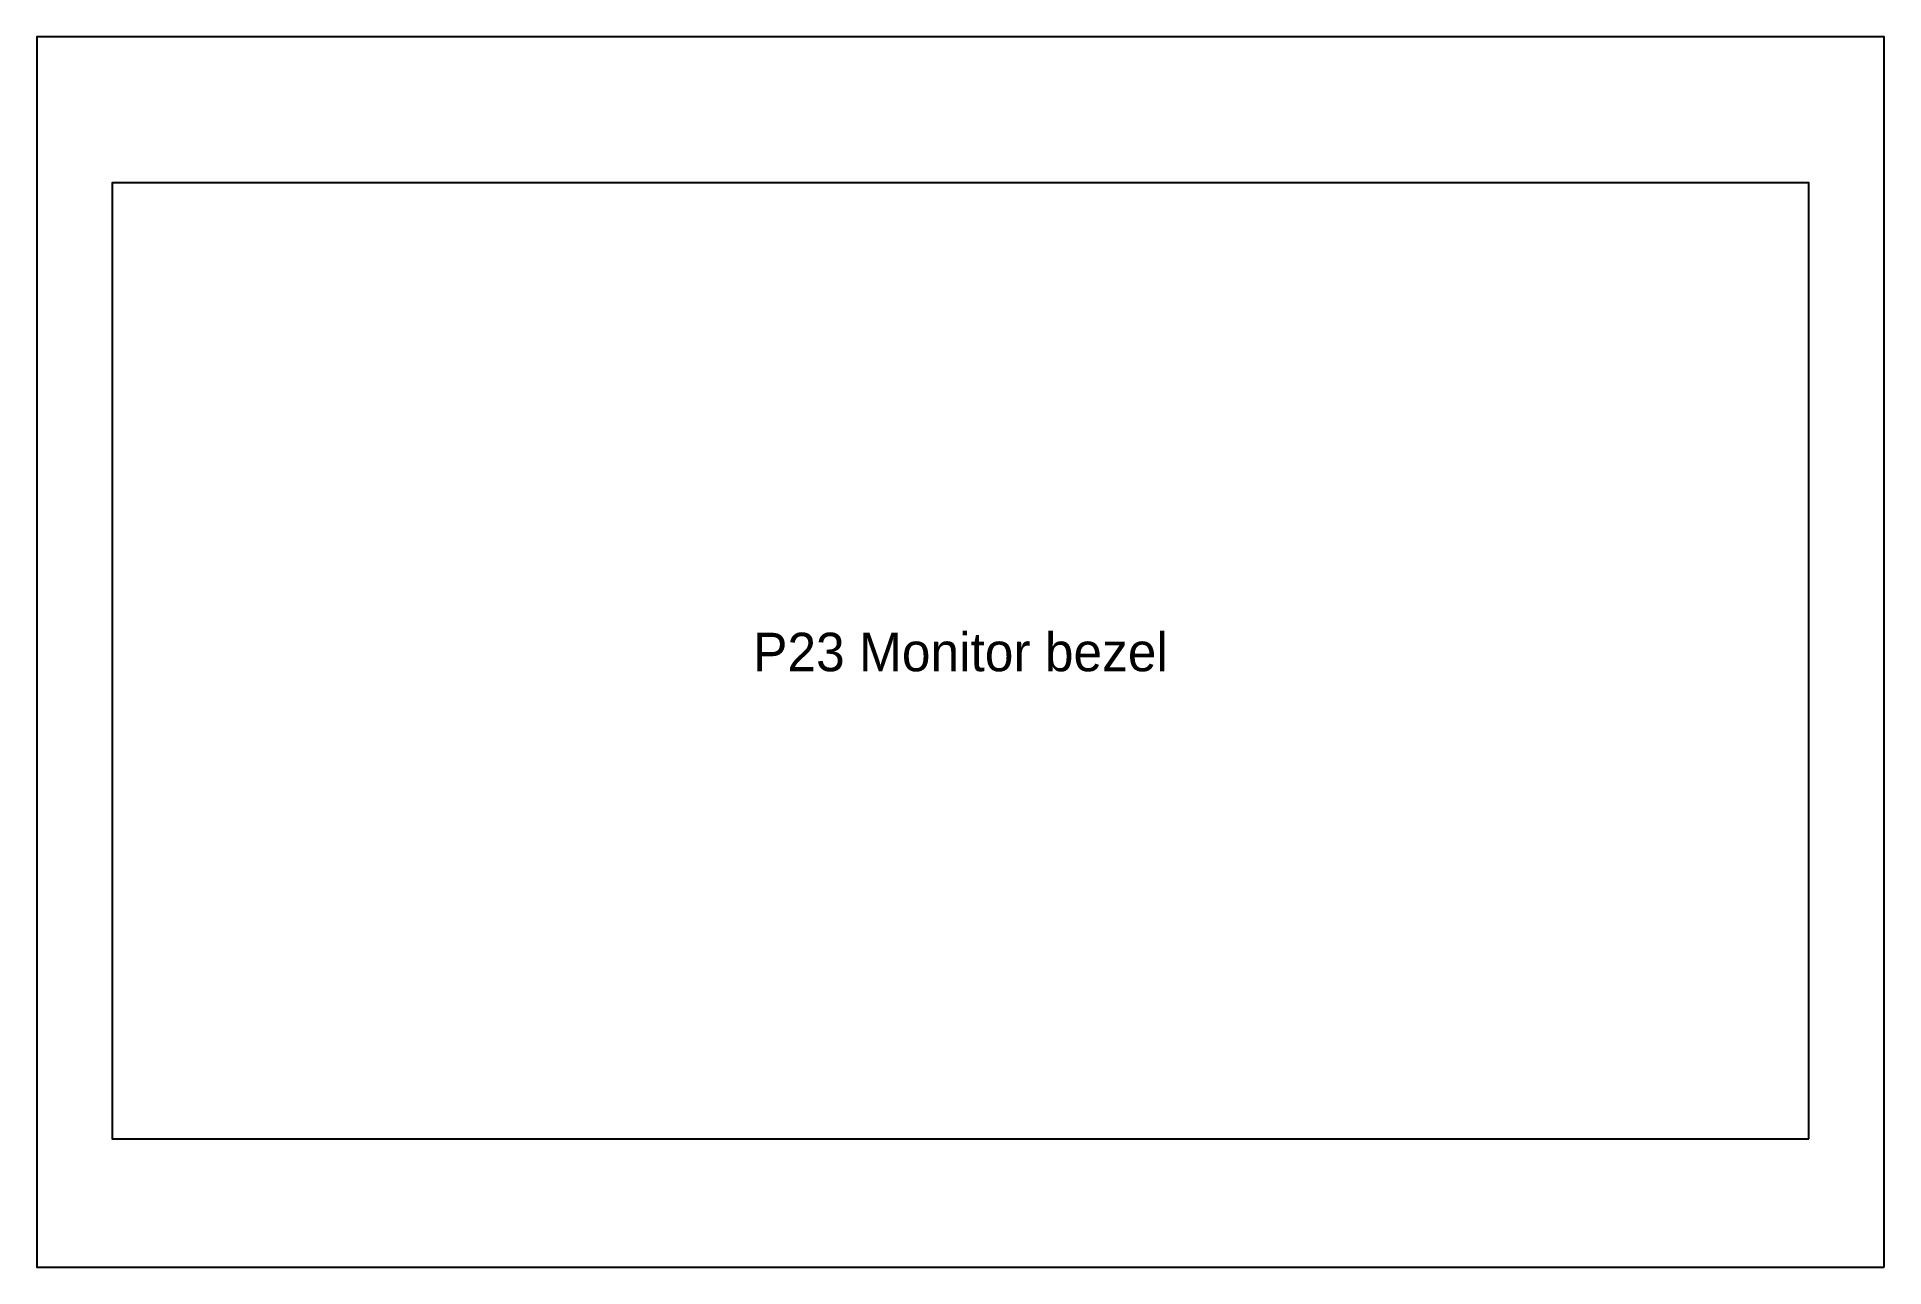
# Model space of a CAD drawing. Header units: millimetres. Extents: x 0 to 576, y 0 to 383.
import ezdxf
from ezdxf.enums import TextEntityAlignment as Align

# ---------------------------------------------------------------- set-up
doc = ezdxf.new("R2010")
doc.units = ezdxf.units.MM
for name, color, linetype in [('CUT_INSIDE', 5, 'Continuous'), ('CUT_OUTSIDE', 1, 'Continuous'), ('NOTES', 7, 'Continuous')]:
    doc.layers.add(name, color=color, linetype=linetype)

msp = doc.modelspace()

# ---------------------------------------------------------------- linework, layer by layer
at = {"layer": 'CUT_INSIDE'}
msp.add_lwpolyline([(552.5, 39.92), (552.5, 337.92), (23.5, 337.92), (23.5, 39.92), (552.5, 39.92)], close=True, dxfattribs=at)
at = {"layer": 'CUT_OUTSIDE'}
msp.add_lwpolyline([(576, 0), (576, 383.33), (0, 383.33), (0, 0), (576, 0)], close=True, dxfattribs=at)

# ---------------------------------------------------------------- texts
at = {"layer": 'NOTES'}
msp.add_text('P23 Monitor bezel', height=12, dxfattribs=at).set_placement((288, 191.67), align=Align.MIDDLE_CENTER)

doc.saveas('drawing.dxf')
